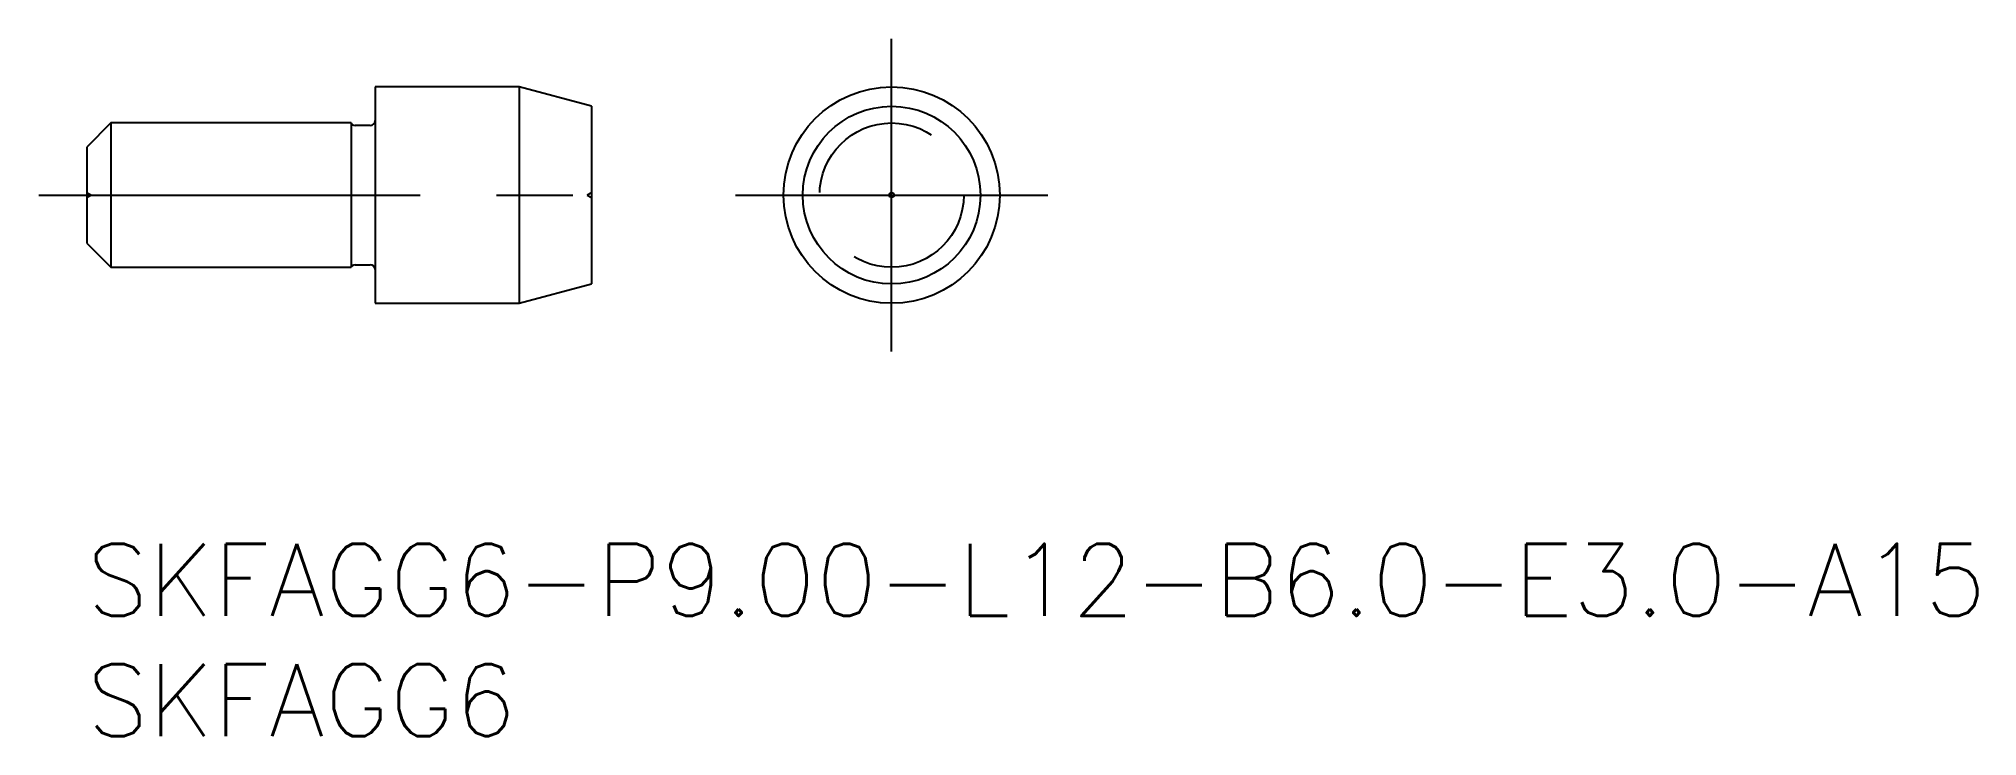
# Model space of a CAD drawing. Extents: x -2 to 78.7, y -8 to 21.
import ezdxf

# ---------------------------------------------------------------- set-up
doc = ezdxf.new("R2010")
doc.units = 0
doc.header["$LTSCALE"] = 0.5
doc.linetypes.add('CENTER', pattern=[50.8, 31.75, -6.35, 6.35, -6.35])
doc.linetypes.add('DASHED', pattern=[19.05, 12.7, -6.35])
for name, color, linetype in [('MSM_CENTER', 1, 'CENTER'), ('MSM_CONTINUOUS', 7, 'CONTINUOUS'), ('MSM_DASHED', 4, 'DASHED'), ('MSM_PART_NUMBER', 7, 'CONTINUOUS')]:
    doc.layers.add(name, color=color, linetype=linetype)
doc.styles.get("Standard").update_dxf_attribs({"font": 'txt.shx', "height": 1, "bigfont": 'bigfont.shx'})

# ---------------------------------------------------------------- blocks, each defined once
blk = doc.blocks.new('*U15')
at = {"layer": 'MSM_PART_NUMBER'}
blk.add_text('SKFAGG6-P9.00-L12-B6.0-E3.0-A15', height=3, dxfattribs=at).set_placement((0, -3))
blk = doc.blocks.new('*U16')
at = {"layer": 'MSM_PART_NUMBER'}
blk.add_text('SKFAGG6', height=3, dxfattribs=at).set_placement((0, -8))

msp = doc.modelspace()

# ---------------------------------------------------------------- linework, layer by layer
at = {"layer": 'MSM_CENTER'}
for p, q in [((33.5, 8), (33.5, 21)), ((-2, 14.5), (23, 14.5)), ((27, 14.5), (40, 14.5))]:
    msp.add_line(p, q, dxfattribs=at)
at = {"layer": 'MSM_CONTINUOUS'}
for p, q in [((18, 19), (12, 19)), ((12, 19), (12, 10)), ((21, 18.196), (18, 19)), ((18, 19), (18, 10)), ((21, 18.196), (21, 10.804)), ((1, 17.5), (0, 16.5)), ((11, 17.5), (1, 17.5)), ((1, 17.5), (1, 11.5)), ((11, 17.5), (11, 11.5)), ((11.8, 17.4), (11.173, 17.4)), ((0, 16.5), (0, 12.5)), ((0, 12.5), (1, 11.5)), ((1, 11.5), (11, 11.5)), ((11.173, 11.6), (11.8, 11.6)), ((18, 10), (21, 10.804)), ((12, 10), (18, 10))]:
    msp.add_line(p, q, dxfattribs=at)
for radius in [4.5, 3.696, 0.1]:
    msp.add_circle((33.5, 14.5), radius, dxfattribs=at)
for centre, start, end in [((11.173, 17.6), 210, 270), ((11.8, 17.6), 270, 0), ((11.173, 11.4), 90, 150), ((11.8, 11.4), 0, 90)]:
    msp.add_arc(centre, 0.2, start, end, dxfattribs=at)
at = {"layer": 'MSM_DASHED'}
for p, q in [((0.173, 14.5), (0, 14.6)), ((21, 14.6), (20.827, 14.5)), ((0, 14.4), (0.173, 14.5)), ((20.827, 14.5), (21, 14.4))]:
    msp.add_line(p, q, dxfattribs=at)
msp.add_circle((33.5, 14.5), 3, dxfattribs=at)

# ---------------------------------------------------------------- block references
at = {"layer": 'MSM_CONTINUOUS'}
for name in ['*U15', '*U16']:
    msp.add_blockref(name, (0, 0), dxfattribs=at)

doc.saveas('drawing.dxf')
